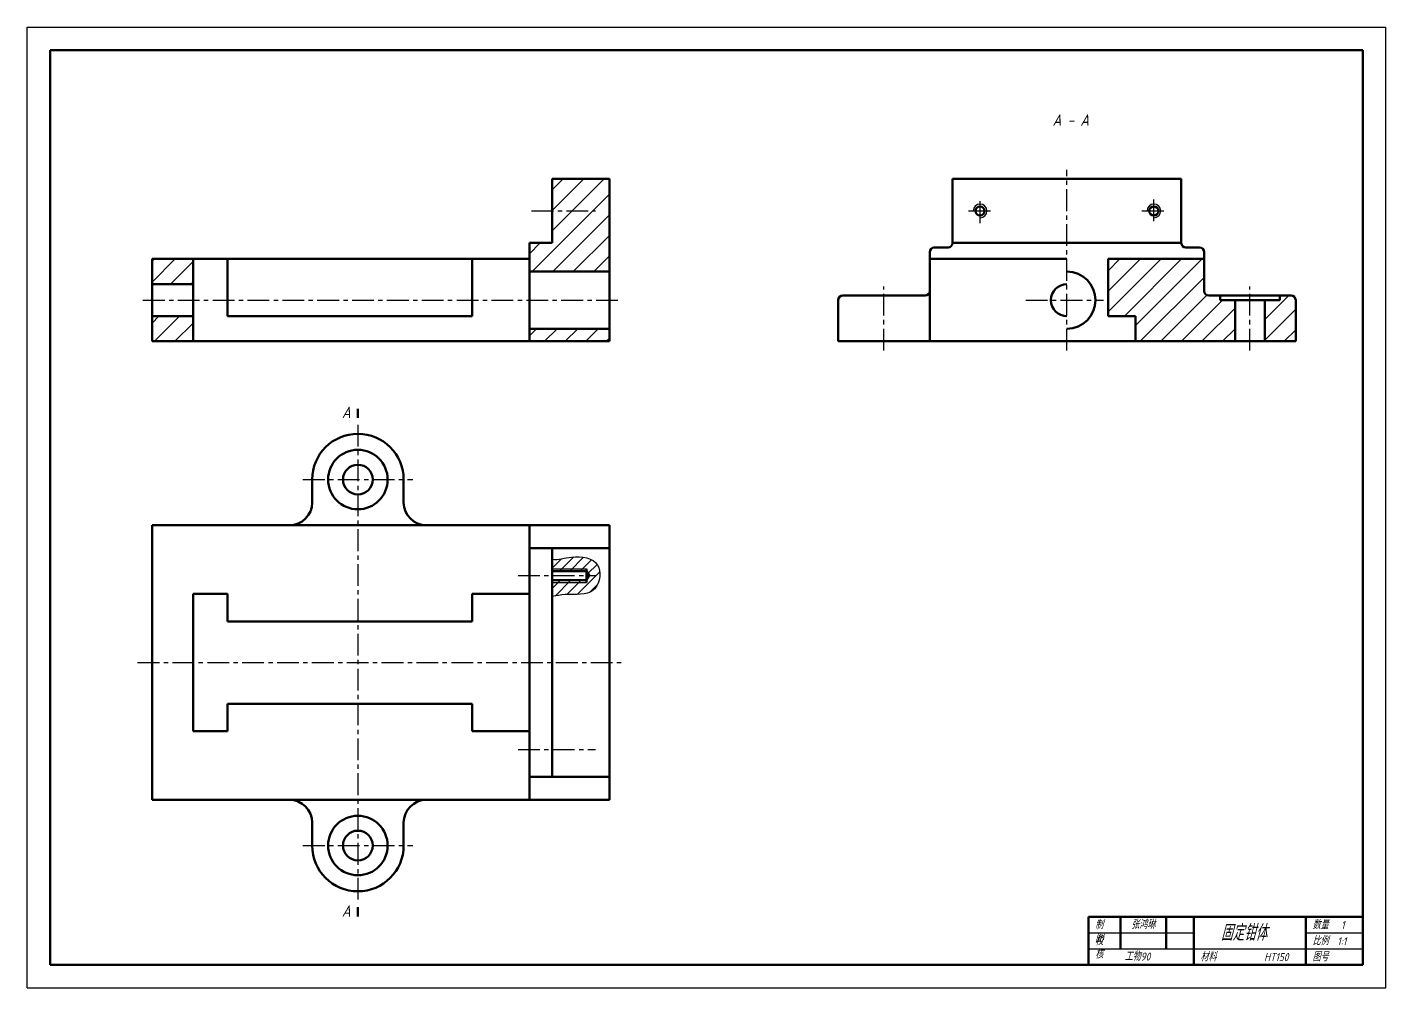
# Model space of a CAD drawing. Header units: millimetres. Extents: x 0 to 1208, y 0 to 420.
# Drawn here: x 614 to 1208, y 0 to 420 of the extents above; entities that cross this region are included whole.
import ezdxf

# ---------------------------------------------------------------- set-up
doc = ezdxf.new("R2010")
doc.units = ezdxf.units.MM
doc.header["$LTSCALE"] = 0.3
doc.linetypes.add('CENTER', pattern=[50.8, 31.75, -6.35, 6.35, -6.35])
for name, color, linetype, lineweight in [('剖面线', 7, 'Continuous', 25), ('文字', 7, 'Continuous', 25), ('点画线', 7, 'CENTER', 25), ('粗线', 7, 'Continuous', 50), ('细线', 7, 'Continuous', 25)]:
    doc.layers.add(name, color=color, linetype=linetype, lineweight=lineweight)
doc.layers.add('边框', color=7, linetype='Continuous', plot=False)
doc.styles.add('GB3.5', font='gbeitc.shx', dxfattribs={"height": 3.5, "bigfont": 'gbcbig.shx'})
doc.styles.get("Standard").update_dxf_attribs({"font": 'gbeitc.shx', "height": 2.5, "bigfont": 'gbcbig.shx'})
pattern_1 = [(45, (628.594, -27.76), (-4.49013, 4.49013), [])]

msp = doc.modelspace()

# ---------------------------------------------------------------- hatches: boundary and pattern name
h = msp.add_hatch()
h.set_pattern_fill('ANSI31', color=256)
h.paths.add_polyline_path([(858.59, 183.21), (843.59, 183.21), (843.59, 182.21), (858.59, 182.21)], flags=17)
edge = h.paths.add_edge_path()
edge.add_spline(control_points=[(843.59, 171.05), (845.39, 171.41), (851.33, 172.6), (861.29, 170.89), (864.83, 179.33), (863.55, 187.7), (852.83, 189.37), (846.22, 187.04), (843.59, 187.34)], knot_values=[15.085156, 15.085156, 15.085156, 15.085156, 20.660217, 33.275984, 39.79895, 44.805418, 56.67608, 65.092253, 65.092253, 65.092253, 65.092253], degree=3, periodic=0)
edge.add_line((843.59, 187.34), (843.59, 183.21))
edge.add_line((843.59, 183.21), (858.59, 183.21))
edge.add_line((858.59, 183.21), (858.59, 182.21))
edge.add_line((858.59, 182.21), (859.75, 180.21))
edge.add_line((859.75, 180.21), (858.59, 178.21))
edge.add_line((858.59, 178.21), (858.59, 177.21))
edge.add_line((858.59, 177.21), (843.59, 177.21))
edge.add_line((843.59, 177.21), (843.59, 171.05))
h.paths.add_polyline_path([(858.59, 178.21), (843.59, 178.21), (843.59, 177.21), (858.59, 177.21)], flags=17)
at = {"layer": '剖面线'}
h = msp.add_hatch(dxfattribs=at)
h.set_pattern_fill('ANSI31', color=256, scale=2)
h.set_pattern_definition(pattern_1)
h.paths.add_polyline_path([(686.59, 307.65), (686.59, 318.65), (668.59, 318.65), (668.59, 307.65)])
h.paths.add_polyline_path([(686.59, 282.65), (686.59, 293.65), (668.59, 293.65), (668.59, 282.65)])
h.paths.add_polyline_path([(868.59, 353.65), (843.59, 353.65), (843.59, 325.65), (833.59, 325.65), (833.59, 313.15), (868.59, 313.15)])
h.paths.add_polyline_path([(868.59, 282.65), (868.59, 288.15), (833.59, 288.15), (833.59, 282.65)])
h = msp.add_hatch(dxfattribs=at)
h.set_pattern_fill('ANSI31', color=256, scale=2)
h.set_pattern_definition(pattern_1)
h.paths.add_polyline_path([(1086.59, 318.65), (1086.59, 293.65), (1098.59, 293.65), (1098.59, 282.65), (1142.09, 282.65), (1142.09, 300.65), (1135.59, 300.65), (1135.59, 302.65), (1130.59, 302.65, -0.414214), (1128.59, 304.65), (1128.59, 318.65)])
h.paths.add_polyline_path([(1155.09, 282.65), (1168.59, 282.65), (1168.59, 300.65, 0.414214), (1166.59, 302.65), (1161.59, 302.65), (1161.59, 300.65), (1155.09, 300.65)])

# ---------------------------------------------------------------- linework, layer by layer
for p, q in [((1098.59, 293.65), (1086.59, 293.65)), ((701.59, 160.21), (701.59, 172.21))]:
    msp.add_line(p, q)
msp.add_circle((1030.59, 339.65), 2)
for centre in [(1030.59, 339.65), (1106.59, 339.65)]:
    msp.add_arc(centre, 3, 270, 180)
at = {"layer": '点画线'}
for p, q in [((1068.59, 278.65), (1068.59, 357.65)), ((1106.59, 335.19), (1106.59, 344.75)), ((834.56, 339.65), (862.46, 339.65)), ((1025.61, 339.65), (1036.1, 339.65)), ((1030.59, 334.34), (1030.59, 344.38)), ((1101.35, 339.65), (1111.84, 339.65)), ((988.59, 278.65), (988.59, 306.65)), ((1148.59, 278.65), (1148.59, 306.65)), ((664.62, 300.65), (873.59, 300.65)), ((1050.59, 300.65), (1084.59, 300.65)), ((758.59, 246.21), (758.59, 38.21)), ((734.59, 222.21), (782.59, 222.21)), ((828.59, 180.21), (862.46, 180.21)), ((662.29, 142.21), (875.03, 142.21)), ((828.59, 104.21), (862.46, 104.21)), ((734.59, 62.21), (782.59, 62.21))]:
    msp.add_line(p, q, dxfattribs=at)
at = {"layer": '粗线'}
for p, q in [((624, 410), (624, 10)), ((624, 410), (1198, 410)), ((1198, 10), (1198, 410)), ((843.59, 353.65), (843.59, 325.65)), ((843.59, 353.65), (868.59, 353.65)), ((868.59, 353.65), (868.59, 288.15)), ((1018.59, 353.65), (1118.59, 353.65)), ((1018.59, 325.65), (1018.59, 353.65)), ((1118.59, 325.65), (1118.59, 353.65)), ((833.59, 325.65), (833.59, 293.65)), ((833.59, 325.65), (843.59, 325.65)), ((833.59, 325.65), (843.59, 325.65)), ((1008.59, 282.65), (1008.59, 321.65)), ((1010.59, 323.65), (1016.59, 323.65)), ((1018.59, 325.65), (1118.59, 325.65)), ((1120.59, 323.65), (1126.59, 323.65)), ((1128.59, 304.65), (1128.59, 321.65)), ((668.59, 318.65), (668.59, 293.65)), ((668.59, 318.65), (772.59, 318.65)), ((686.59, 318.65), (686.59, 293.65)), ((701.59, 318.65), (701.59, 293.65)), ((772.59, 318.65), (833.59, 318.65)), ((808.59, 293.65), (808.59, 318.65)), ((1008.59, 318.65), (1068.59, 318.65)), ((1086.59, 318.65), (1128.59, 318.65)), ((1086.59, 318.65), (1086.59, 293.65)), ((833.59, 313.15), (868.59, 313.15)), ((668.59, 307.65), (686.59, 307.65)), ((968.59, 300.65), (968.59, 282.65)), ((970.59, 302.65), (1006.59, 302.65)), ((1130.59, 302.65), (1166.59, 302.65)), ((1135.59, 300.65), (1135.59, 302.65)), ((1135.59, 300.65), (1161.59, 300.65)), ((1142.09, 282.65), (1142.09, 300.65)), ((1155.09, 282.65), (1155.09, 300.65)), ((1161.59, 300.65), (1161.59, 302.65)), ((1168.59, 300.65), (1168.59, 282.65)), ((668.59, 293.65), (668.59, 282.65)), ((668.59, 293.65), (686.59, 293.65)), ((686.59, 293.65), (686.59, 282.65)), ((701.59, 293.65), (808.59, 293.65)), ((833.59, 293.65), (833.59, 282.65)), ((1086.59, 293.65), (1098.59, 293.65)), ((1098.59, 282.65), (1098.59, 293.65)), ((833.59, 288.15), (868.59, 288.15)), ((868.59, 288.15), (868.59, 282.65)), ((668.59, 282.65), (868.59, 282.65)), ((968.59, 282.65), (1168.59, 282.65)), ((758.59, 249.21), (758.59, 253.21)), ((738.59, 222.21), (738.59, 212.21)), ((778.59, 222.21), (778.59, 212.21)), ((668.59, 202.21), (668.59, 82.21)), ((668.59, 202.21), (868.59, 202.21)), ((833.59, 202.21), (833.59, 192.21)), ((868.59, 202.21), (868.59, 82.21)), ((833.59, 192.21), (868.59, 192.21)), ((833.59, 192.21), (833.59, 82.21)), ((843.59, 192.21), (843.59, 177.21)), ((843.59, 182.21), (858.59, 182.21)), ((843.59, 178.21), (858.59, 178.21)), ((858.59, 183.21), (858.59, 177.21)), ((858.59, 182.21), (859.75, 180.21)), ((858.59, 178.21), (859.75, 180.21)), ((843.59, 177.21), (843.59, 92.21)), ((686.59, 172.21), (701.59, 172.21)), ((686.59, 172.21), (686.59, 112.21)), ((701.59, 172.21), (701.59, 160.21)), ((808.59, 172.21), (808.59, 160.21)), ((808.59, 172.21), (833.59, 172.21)), ((701.59, 160.21), (808.59, 160.21)), ((701.59, 124.21), (808.59, 124.21)), ((701.59, 124.21), (701.59, 112.21)), ((808.59, 124.21), (808.59, 112.21)), ((686.59, 112.21), (701.59, 112.21)), ((808.59, 112.21), (833.59, 112.21)), ((833.59, 92.21), (868.59, 92.21)), ((668.59, 82.21), (868.59, 82.21)), ((738.59, 72.21), (738.59, 62.21)), ((778.59, 72.21), (778.59, 62.21)), ((758.59, 31.21), (758.59, 35.21)), ((1078, 10), (1078, 31)), ((1078, 31), (1198, 31)), ((1092, 17), (1092, 31)), ((1112, 17), (1112, 31)), ((1124, 10), (1124, 31)), ((1173, 10), (1173, 31)), ((624, 10), (1198, 10))]:
    msp.add_line(p, q, dxfattribs=at)
for centre, radius in [((1030.59, 339.65), 2), ((1106.59, 339.65), 2), ((758.59, 222.21), 13), ((758.59, 222.21), 6.5), ((758.59, 62.21), 13), ((758.59, 62.21), 6.5)]:
    msp.add_circle(centre, radius, dxfattribs=at)
for centre, radius, start, end in [((1010.59, 321.65), 2, 90, 180), ((1016.59, 325.65), 2, 270, 0), ((1120.59, 325.65), 2, 180, 270), ((1126.59, 321.65), 2, 360, 90), ((1068.59, 300.65), 12.5, 270, 90), ((1006.59, 304.65), 2, 270, 0), ((1068.59, 300.65), 7, 90, 270), ((1130.59, 304.65), 2, 180, 270), ((970.59, 300.65), 2, 90, 180), ((1166.59, 300.65), 2, 0, 90), ((758.59, 222.21), 20, 0, 180), ((728.59, 212.21), 10, 270, 0), ((788.59, 212.21), 10, 180, 270), ((728.59, 72.21), 10, 0, 90), ((788.59, 72.21), 10, 90, 180), ((758.59, 62.21), 20, 180, 0)]:
    msp.add_arc(centre, radius, start, end, dxfattribs=at)
at = {"layer": '细线'}
for p, q in [((843.59, 183.21), (858.59, 183.21)), ((843.59, 177.21), (858.59, 177.21)), ((1078, 24), (1124, 24)), ((1173, 24), (1198, 24)), ((1078, 17), (1198, 17))]:
    msp.add_line(p, q, dxfattribs=at)
msp.add_open_spline([(843.59, 187.34), (846.22, 187.04), (852.83, 189.37), (863.55, 187.7), (864.83, 179.33), (861.29, 170.89), (851.33, 172.6), (845.39, 171.41), (843.59, 171.05)], degree=3, knots=[15.085156, 15.085156, 15.085156, 15.085156, 23.501329, 35.371991, 40.378458, 46.901425, 59.517192, 65.092253, 65.092253, 65.092253, 65.092253], dxfattribs=at)
at = {"layer": '边框'}
for p, q in [((614, 420), (1208, 420)), ((614, 0), (614, 420)), ((1208, 0), (1208, 420)), ((614, 0), (1208, 0))]:
    msp.add_line(p, q, dxfattribs=at)

# ---------------------------------------------------------------- texts
at = {"char_height": 3.5, "attachment_point": 1, "style": 'GB3.5'}
for s, width, insert in [('张鸿琳', 14.5829, (1096.67, 29.34)), ('1', 9.165, (1188.45, 29.22))]:
    msp.add_mtext_dynamic_manual_height_columns(s, width=width, gutter_width=17.5, heights=[0], dxfattribs=dict(at, insert=insert))
at = {"layer": '文字', "char_height": 5, "attachment_point": 1, "style": 'GB3.5'}
for s, width, insert in [('A - A', 17.9525, (1062.26, 381.89)), ('A', 8.7822, (751.58, 254.11)), ('A', 8.7822, (751.58, 36.11))]:
    msp.add_mtext_dynamic_manual_height_columns(s, width=width, gutter_width=17.5, heights=[0], dxfattribs=dict(at, insert=insert))
at = {"layer": '文字', "attachment_point": 1}
for s, width, insert, char_height in [('制  图', 8.6987, (1080.91, 29.19), 3.5), ('固定钳体', 32.7961, (1135.85, 27.6), 7), ('数量  ', 18.2672, (1175.91, 29.19), 3.5), ('校  核', 8.6987, (1080.91, 22.19), 3.5), ('比例 ', 17.7701, (1175.91, 22.19), 3.5), ('1:1 ', 17.7701, (1186.77, 22.12), 3.5), ('工物90', 23.6913, (1093.79, 15.4), 3.5), ('材料           HT150', 44.0121, (1126.91, 15.19), 3.5), ('图号  ', 19.7584, (1175.91, 15.19), 3.5)]:
    msp.add_mtext_dynamic_manual_height_columns(s, width=width, gutter_width=17.5, heights=[0], dxfattribs=dict(at, insert=insert, char_height=char_height))

doc.saveas('drawing.dxf')
